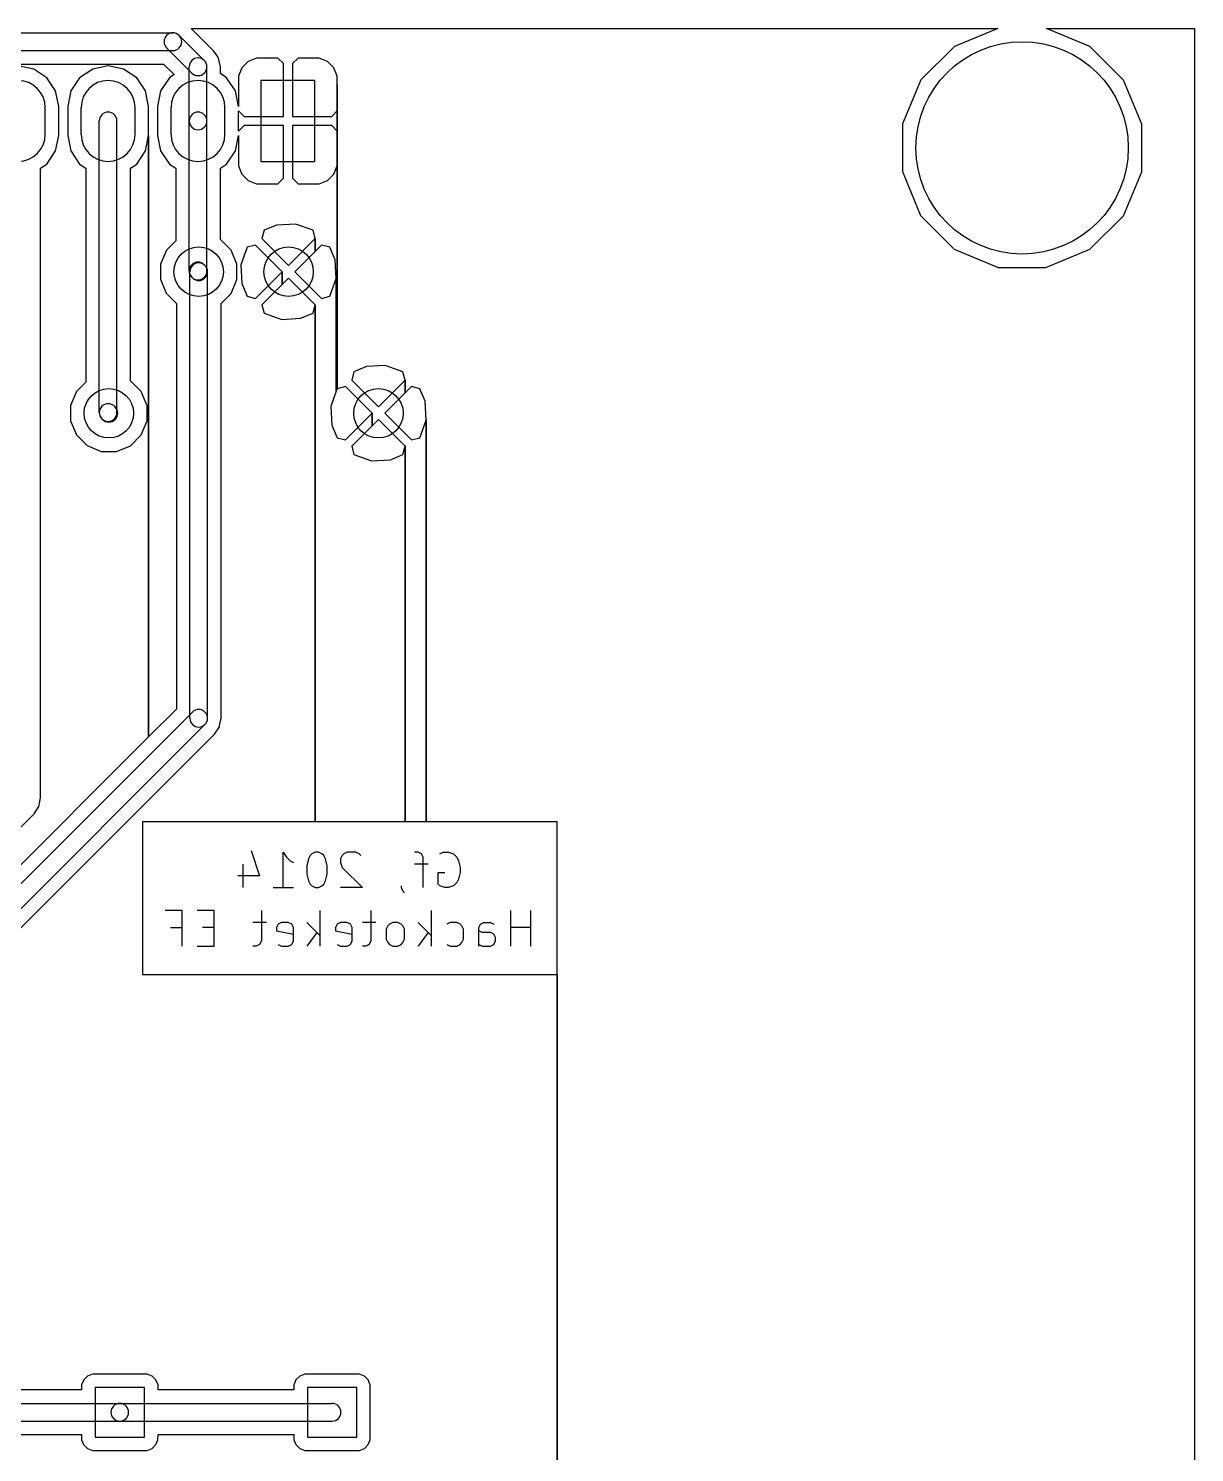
# Model space of a CAD drawing. Extents: x 114.1 to 212.9, y -157.4 to -58.6.
# Drawn here: x 179.92 to 212.87, y -98.87 to -58.63 of the extents above; entities that cross this region are included whole.
import ezdxf

# ---------------------------------------------------------------- set-up
doc = ezdxf.new("R2010")
doc.units = 0
doc.header["$MEASUREMENT"] = 0
doc.layers.add('BLACK', color=250, linetype='CONTINUOUS')

msp = doc.modelspace()

# ---------------------------------------------------------------- linework, layer by layer
at = {"layer": 'BLACK'}
for p, q in [((152, -58.75), (184, -58.75)), ((185.156, -59.2638), (184.519, -58.627)), ((184.519, -58.627), (207.31, -58.627)), ((185.156, -59.2638), (184.519, -58.627)), ((184.519, -58.627), (207.31, -58.627)), ((207.31, -58.627), (206.087, -59.1323)), ((207.31, -58.627), (206.087, -59.1323)), ((209.918, -59.1356), (208.693, -58.627)), ((208.693, -58.627), (212.873, -58.627)), ((209.918, -59.1356), (208.693, -58.627)), ((208.693, -58.627), (212.873, -58.627)), ((212.873, -58.627), (212.873, -157.373)), ((212.873, -58.627), (212.873, -157.373)), ((184.177, -58.8232), (184.887, -59.5332)), ((206.087, -59.1323), (205.136, -60.0825)), ((206.087, -59.1323), (205.136, -60.0825)), ((210.868, -60.0875), (209.918, -59.1356)), ((210.868, -60.0875), (209.918, -59.1356)), ((152, -59.25), (184, -59.25)), ((183.823, -59.1768), (184.533, -59.8868)), ((185.248, -59.4006), (185.156, -59.2638)), ((185.156, -59.2638), (185.156, -59.2638)), ((185.248, -59.4006), (185.156, -59.2638)), ((185.156, -59.2638), (185.156, -59.2638)), ((185.293, -59.4685), (185.248, -59.4006)), ((185.293, -59.4685), (185.248, -59.4006)), ((185.341, -59.71), (185.293, -59.4685)), ((185.293, -59.4685), (185.293, -59.4685)), ((185.341, -59.71), (185.293, -59.4685)), ((185.293, -59.4685), (185.293, -59.4685)), ((186.362, -59.4619), (186.129, -59.5584)), ((186.362, -59.4619), (186.129, -59.5584)), ((186.964, -59.462), (186.362, -59.4619)), ((186.964, -59.462), (186.362, -59.4619)), ((187.123, -59.6207), (186.964, -59.462)), ((187.123, -59.6207), (186.964, -59.462)), ((187.536, -59.462), (187.377, -59.6207)), ((187.536, -59.462), (187.377, -59.6207)), ((188.138, -59.4619), (187.536, -59.462)), ((188.138, -59.4619), (187.536, -59.462)), ((188.371, -59.5584), (188.138, -59.4619)), ((188.371, -59.5584), (188.138, -59.4619)), ((177.712, -59.631), (183.739, -59.631)), ((177.712, -59.631), (183.739, -59.631)), ((180.067, -59.7731), (179.63, -59.6861)), ((180.067, -59.7731), (179.63, -59.6861)), ((180.438, -60.0209), (180.067, -59.7731)), ((180.438, -60.0209), (180.067, -59.7731)), ((181.733, -59.7731), (181.362, -60.0209)), ((181.733, -59.7731), (181.362, -60.0209)), ((182.17, -59.6861), (181.733, -59.7731)), ((182.17, -59.6861), (181.733, -59.7731)), ((182.607, -59.7731), (182.17, -59.6861)), ((182.607, -59.7731), (182.17, -59.6861)), ((182.978, -60.0209), (182.607, -59.7731)), ((182.978, -60.0209), (182.607, -59.7731)), ((183.739, -59.631), (184.038, -59.9301)), ((183.739, -59.631), (184.038, -59.9301)), ((184.038, -59.9301), (183.902, -60.0209)), ((184.038, -59.9301), (183.902, -60.0209)), ((184.46, -61.24), (184.46, -59.71)), ((184.96, -61.24), (184.96, -59.71)), ((185.341, -59.9025), (185.341, -59.71)), ((185.341, -59.9025), (185.341, -59.71)), ((185.518, -60.0209), (185.341, -59.9025)), ((185.518, -60.0209), (185.341, -59.9025)), ((185.95, -59.7368), (185.853, -59.9701)), ((185.95, -59.7368), (185.853, -59.9701)), ((186.129, -59.5584), (185.95, -59.7368)), ((186.129, -59.5584), (185.95, -59.7368)), ((187.123, -61.113), (187.123, -59.6207)), ((187.123, -61.113), (187.123, -59.6207)), ((187.377, -59.6207), (187.377, -61.113)), ((187.377, -59.6207), (187.377, -61.113)), ((188.55, -59.7368), (188.371, -59.5584)), ((188.55, -59.7368), (188.371, -59.5584)), ((188.647, -59.9701), (188.55, -59.7368)), ((188.647, -59.9701), (188.55, -59.7368)), ((180.686, -60.3917), (180.438, -60.0209)), ((180.686, -60.3917), (180.438, -60.0209)), ((181.362, -60.0209), (181.114, -60.3917)), ((181.362, -60.0209), (181.114, -60.3917)), ((183.226, -60.3917), (182.978, -60.0209)), ((183.226, -60.3917), (182.978, -60.0209)), ((183.902, -60.0209), (183.654, -60.3917)), ((183.902, -60.0209), (183.654, -60.3917)), ((185.766, -60.3917), (185.518, -60.0209)), ((185.766, -60.3917), (185.518, -60.0209)), ((185.853, -59.9701), (185.853, -60.2228)), ((185.853, -59.9701), (185.853, -60.2228)), ((185.853, -60.2228), (185.853, -60.829)), ((185.853, -60.2228), (185.853, -60.829)), ((188.012, -60.097), (186.488, -60.097)), ((186.488, -60.097), (186.488, -62.383)), ((188.012, -62.383), (188.012, -60.097)), ((188.647, -60.2228), (188.647, -59.9701)), ((188.647, -60.2228), (188.647, -59.9701)), ((188.647, -62.2572), (188.647, -60.2228)), ((188.647, -60.9542), (188.647, -60.2228)), ((188.647, -60.2228), (188.647, -62.2572)), ((188.647, -62.2572), (188.647, -60.2228)), ((188.647, -60.9542), (188.647, -60.2228)), ((188.647, -60.2228), (188.647, -62.2572)), ((205.136, -60.0825), (204.62, -61.3246)), ((205.136, -60.0825), (204.62, -61.3246)), ((211.381, -61.3305), (210.868, -60.0875)), ((211.381, -61.3305), (210.868, -60.0875)), ((180.773, -60.8291), (180.686, -60.3917)), ((180.773, -60.8291), (180.686, -60.3917)), ((181.114, -60.3917), (181.027, -60.8291)), ((181.114, -60.3917), (181.027, -60.8291)), ((183.313, -60.8291), (183.226, -60.3917)), ((183.313, -60.8291), (183.226, -60.3917)), ((183.654, -60.3917), (183.567, -60.8291)), ((183.654, -60.3917), (183.567, -60.8291)), ((185.853, -60.829), (185.766, -60.3917)), ((185.853, -60.829), (185.766, -60.3917)), ((180.392, -61.621), (180.392, -60.859)), ((180.773, -61.6509), (180.773, -60.8291)), ((180.773, -61.6509), (180.773, -60.8291)), ((181.027, -60.8291), (181.027, -61.6509)), ((181.027, -60.8291), (181.027, -61.6509)), ((181.408, -61.621), (181.408, -60.859)), ((182.932, -61.621), (182.932, -60.859)), ((183.313, -61.6509), (183.313, -60.8291)), ((183.313, -61.6509), (183.313, -60.8291)), ((183.567, -60.8291), (183.567, -61.6509)), ((183.567, -60.8291), (183.567, -61.6509)), ((183.948, -61.621), (183.948, -60.859)), ((185.472, -61.621), (185.472, -60.859)), ((185.853, -61.5257), (185.853, -60.9542)), ((185.853, -60.9542), (186.012, -61.113)), ((185.853, -61.5257), (185.853, -60.9542)), ((185.853, -60.9542), (186.012, -61.113)), ((186.012, -61.113), (187.123, -61.113)), ((186.012, -61.113), (187.123, -61.113)), ((187.377, -61.113), (188.488, -61.113)), ((187.377, -61.113), (188.488, -61.113)), ((188.488, -61.113), (188.647, -60.9542)), ((188.488, -61.113), (188.647, -60.9542)), ((181.92, -69.48), (181.92, -61.24)), ((182.42, -69.48), (182.42, -61.24)), ((184.46, -65.48), (184.46, -61.24)), ((184.96, -65.48), (184.96, -61.24)), ((186.012, -61.367), (185.853, -61.5257)), ((186.012, -61.367), (185.853, -61.5257)), ((187.123, -61.367), (186.012, -61.367)), ((187.123, -61.367), (186.012, -61.367)), ((187.123, -62.8592), (187.123, -61.367)), ((187.123, -62.8592), (187.123, -61.367)), ((188.488, -61.367), (187.377, -61.367)), ((187.377, -61.367), (187.377, -62.8592)), ((188.488, -61.367), (187.377, -61.367)), ((187.377, -61.367), (187.377, -62.8592)), ((188.647, -61.5257), (188.488, -61.367)), ((188.647, -61.5257), (188.488, -61.367)), ((188.647, -62.2572), (188.647, -61.5257)), ((188.647, -62.2572), (188.647, -61.5257)), ((204.62, -61.3246), (204.619, -62.6695)), ((204.62, -61.3246), (204.619, -62.6695)), ((211.38, -62.6754), (211.381, -61.3305)), ((211.38, -62.6754), (211.381, -61.3305)), ((180.686, -62.0883), (180.773, -61.6509)), ((180.686, -62.0883), (180.773, -61.6509)), ((181.027, -61.6509), (181.114, -62.0883)), ((181.027, -61.6509), (181.114, -62.0883)), ((183.226, -62.0883), (183.313, -61.6509)), ((183.226, -62.0883), (183.313, -61.6509)), ((183.313, -78.6446), (183.313, -61.6509)), ((183.313, -61.6509), (183.313, -78.6446)), ((183.313, -78.6446), (183.313, -61.6509)), ((183.313, -61.6509), (183.313, -78.6446)), ((183.567, -61.6509), (183.654, -62.0883)), ((183.567, -61.6509), (183.654, -62.0883)), ((185.766, -62.0883), (185.853, -61.6509)), ((185.766, -62.0883), (185.853, -61.6509)), ((185.853, -61.6509), (185.853, -62.2572)), ((185.853, -61.6509), (185.853, -62.2572)), ((180.438, -62.4591), (180.686, -62.0883)), ((180.438, -62.4591), (180.686, -62.0883)), ((181.114, -62.0883), (181.362, -62.4591)), ((181.114, -62.0883), (181.362, -62.4591)), ((182.978, -62.4591), (183.226, -62.0883)), ((182.978, -62.4591), (183.226, -62.0883)), ((183.654, -62.0883), (183.902, -62.4591)), ((183.654, -62.0883), (183.902, -62.4591)), ((185.518, -62.4591), (185.766, -62.0883)), ((185.518, -62.4591), (185.766, -62.0883)), ((185.853, -62.2572), (185.853, -62.5099)), ((185.853, -62.2572), (185.853, -62.5099)), ((188.647, -68.8053), (188.647, -62.2572)), ((188.647, -62.5099), (188.647, -62.2572)), ((188.647, -62.2572), (188.647, -68.8053)), ((188.647, -68.8053), (188.647, -62.2572)), ((188.647, -62.5099), (188.647, -62.2572)), ((188.647, -62.2572), (188.647, -68.8053)), ((180.261, -62.5775), (180.438, -62.4591)), ((180.261, -62.5775), (180.438, -62.4591)), ((180.261, -80.37), (180.261, -62.5775)), ((180.261, -80.37), (180.261, -62.5775)), ((181.362, -62.4591), (181.539, -62.5775)), ((181.362, -62.4591), (181.539, -62.5775)), ((181.539, -62.5775), (181.539, -68.6246)), ((181.539, -62.5775), (181.539, -68.6246)), ((182.801, -62.5775), (182.978, -62.4591)), ((182.801, -62.5775), (182.978, -62.4591)), ((182.801, -68.5848), (182.801, -62.5775)), ((182.801, -68.5848), (182.801, -62.5775)), ((183.902, -62.4591), (184.079, -62.5775)), ((183.902, -62.4591), (184.079, -62.5775)), ((184.079, -62.5775), (184.079, -64.6246)), ((184.079, -62.5775), (184.079, -64.6246)), ((185.341, -62.5775), (185.518, -62.4591)), ((185.341, -62.5775), (185.518, -62.4591)), ((185.341, -64.5848), (185.341, -62.5775)), ((185.341, -64.5848), (185.341, -62.5775)), ((185.853, -62.5099), (185.95, -62.7432)), ((185.853, -62.5099), (185.95, -62.7432)), ((185.95, -62.7432), (186.129, -62.9216)), ((185.95, -62.7432), (186.129, -62.9216)), ((186.488, -62.383), (188.012, -62.383)), ((188.371, -62.9216), (188.55, -62.7432)), ((188.371, -62.9216), (188.55, -62.7432)), ((188.55, -62.7432), (188.647, -62.5099)), ((188.55, -62.7432), (188.647, -62.5099)), ((204.619, -62.6695), (205.132, -63.9125)), ((204.619, -62.6695), (205.132, -63.9125)), ((210.864, -63.9175), (211.38, -62.6754)), ((210.864, -63.9175), (211.38, -62.6754)), ((186.129, -62.9216), (186.362, -63.0181)), ((186.129, -62.9216), (186.362, -63.0181)), ((186.362, -63.0181), (186.964, -63.018)), ((186.362, -63.0181), (186.964, -63.018)), ((186.964, -63.018), (187.123, -62.8592)), ((186.964, -63.018), (187.123, -62.8592)), ((187.377, -62.8592), (187.536, -63.018)), ((187.377, -62.8592), (187.536, -63.018)), ((187.536, -63.018), (188.138, -63.0181)), ((187.536, -63.018), (188.138, -63.0181)), ((188.138, -63.0181), (188.371, -62.9216)), ((188.138, -63.0181), (188.371, -62.9216)), ((205.132, -63.9125), (206.082, -64.8644)), ((205.132, -63.9125), (206.082, -64.8644)), ((209.913, -64.8677), (210.864, -63.9175)), ((209.913, -64.8677), (210.864, -63.9175)), ((186.577, -64.3302), (186.515, -64.5658)), ((186.577, -64.3302), (186.515, -64.5658)), ((186.933, -64.1829), (186.577, -64.3302)), ((186.933, -64.1829), (186.577, -64.3302)), ((187.463, -64.1541), (186.933, -64.1829)), ((187.463, -64.1541), (186.933, -64.1829)), ((187.963, -64.3302), (187.463, -64.1541)), ((187.963, -64.3302), (187.463, -64.1541)), ((188.025, -64.5658), (187.963, -64.3302)), ((188.025, -64.5658), (187.963, -64.3302)), ((184.079, -64.6246), (183.815, -64.8877)), ((184.079, -64.6246), (183.815, -64.8877)), ((185.342, -64.5854), (185.341, -64.5848)), ((185.342, -64.5854), (185.341, -64.5848)), ((185.646, -64.8893), (185.342, -64.5854)), ((185.646, -64.8893), (185.342, -64.5854)), ((186.336, -64.7454), (186.1, -64.8071)), ((186.336, -64.7454), (186.1, -64.8071)), ((187.09, -65.5), (186.336, -64.7454)), ((187.09, -65.5), (186.336, -64.7454)), ((186.515, -64.5658), (187.27, -65.3204)), ((186.515, -64.5658), (187.27, -65.3204)), ((187.27, -65.3204), (188.025, -64.5658)), ((187.27, -65.3204), (188.025, -64.5658)), ((188.025, -64.925), (188.025, -64.5658)), ((188.025, -64.5658), (188.025, -64.925)), ((188.025, -64.925), (188.025, -64.5658)), ((188.025, -64.5658), (188.025, -64.925)), ((188.204, -64.7454), (188.025, -64.925)), ((188.204, -64.7454), (188.025, -64.925)), ((188.44, -64.8071), (188.204, -64.7454)), ((188.44, -64.8071), (188.204, -64.7454)), ((183.815, -64.8877), (183.651, -65.2843)), ((183.815, -64.8877), (183.651, -65.2843)), ((185.81, -65.2862), (185.646, -64.8893)), ((185.81, -65.2862), (185.646, -64.8893)), ((186.1, -64.8071), (185.924, -65.3075)), ((186.1, -64.8071), (185.924, -65.3075)), ((188.025, -64.925), (187.45, -65.5)), ((188.025, -64.925), (187.45, -65.5)), ((188.587, -65.1628), (188.44, -64.8071)), ((188.587, -65.1628), (188.44, -64.8071)), ((188.616, -65.6925), (188.587, -65.1628)), ((188.616, -65.6925), (188.587, -65.1628)), ((206.082, -64.8644), (207.325, -65.3802)), ((206.082, -64.8644), (207.325, -65.3802)), ((208.67, -65.3813), (209.913, -64.8677)), ((208.67, -65.3813), (209.913, -64.8677)), ((183.651, -65.2843), (183.65, -65.7138)), ((183.651, -65.2843), (183.65, -65.7138)), ((184.48, -78.12), (184.48, -65.5)), ((184.887, -65.3032), (184.907, -65.3232)), ((184.98, -78.12), (184.98, -65.5)), ((185.809, -65.7157), (185.81, -65.2862)), ((185.809, -65.7157), (185.81, -65.2862)), ((185.924, -65.3075), (185.953, -65.8372)), ((185.924, -65.3075), (185.953, -65.8372)), ((186.336, -66.2546), (187.09, -65.5)), ((186.336, -66.2546), (187.09, -65.5)), ((187.09, -65.8592), (187.09, -65.5)), ((187.09, -65.5), (187.09, -65.8592)), ((187.09, -65.8592), (187.09, -65.5)), ((187.09, -65.5), (187.09, -65.8592)), ((187.45, -65.5), (188.204, -66.2546)), ((187.45, -65.5), (188.204, -66.2546)), ((207.325, -65.3802), (208.67, -65.3813)), ((207.325, -65.3802), (208.67, -65.3813)), ((183.65, -65.7138), (183.814, -66.1107)), ((183.65, -65.7138), (183.814, -66.1107)), ((184.533, -65.6568), (184.553, -65.6768)), ((185.645, -66.1123), (185.809, -65.7157)), ((185.645, -66.1123), (185.809, -65.7157)), ((185.953, -65.8372), (186.1, -66.1929)), ((185.953, -65.8372), (186.1, -66.1929)), ((187.09, -65.8592), (186.515, -66.4342)), ((187.09, -65.8592), (186.515, -66.4342)), ((187.27, -65.6796), (187.09, -65.8592)), ((187.27, -65.6796), (187.09, -65.8592)), ((188.025, -66.4342), (187.27, -65.6796)), ((188.025, -66.4342), (187.27, -65.6796)), ((188.44, -66.1929), (188.616, -65.6925)), ((188.44, -66.1929), (188.616, -65.6925)), ((188.616, -68.876), (188.616, -65.6925)), ((188.616, -65.6925), (188.616, -68.876)), ((188.616, -68.876), (188.616, -65.6925)), ((188.616, -65.6925), (188.616, -68.876)), ((183.814, -66.1107), (184.099, -66.3959)), ((183.814, -66.1107), (184.099, -66.3959)), ((185.361, -66.3954), (185.645, -66.1123)), ((185.361, -66.3954), (185.645, -66.1123)), ((185.361, -78.12), (185.361, -66.3954)), ((185.361, -78.12), (185.361, -66.3954)), ((186.1, -66.1929), (186.336, -66.2546)), ((186.1, -66.1929), (186.336, -66.2546)), ((188.204, -66.2546), (188.44, -66.1929)), ((188.204, -66.2546), (188.44, -66.1929)), ((184.099, -66.3959), (184.099, -77.8586)), ((184.099, -66.3959), (184.099, -77.8586)), ((186.515, -66.4342), (186.577, -66.6698)), ((186.515, -66.4342), (186.577, -66.6698)), ((186.577, -66.6698), (187.077, -66.8459)), ((186.577, -66.6698), (187.077, -66.8459)), ((187.607, -66.8171), (187.963, -66.6698)), ((187.607, -66.8171), (187.963, -66.6698)), ((187.963, -66.6698), (188.025, -66.4342)), ((187.963, -66.6698), (188.025, -66.4342)), ((188.025, -81.044), (188.025, -66.4342)), ((188.025, -66.4342), (188.025, -81.044)), ((188.025, -81.044), (188.025, -66.4342)), ((188.025, -66.4342), (188.025, -81.044)), ((187.077, -66.8459), (187.607, -66.8171)), ((187.077, -66.8459), (187.607, -66.8171)), ((189.117, -68.3302), (189.055, -68.5658)), ((189.117, -68.3302), (189.055, -68.5658)), ((189.473, -68.1829), (189.117, -68.3302)), ((189.473, -68.1829), (189.117, -68.3302)), ((190.003, -68.1541), (189.473, -68.1829)), ((190.003, -68.1541), (189.473, -68.1829)), ((190.503, -68.3302), (190.003, -68.1541)), ((190.503, -68.3302), (190.003, -68.1541)), ((190.565, -68.5658), (190.503, -68.3302)), ((190.565, -68.5658), (190.503, -68.3302)), ((181.539, -68.6246), (181.275, -68.8877)), ((181.539, -68.6246), (181.275, -68.8877)), ((182.802, -68.5854), (182.801, -68.5848)), ((182.802, -68.5854), (182.801, -68.5848)), ((183.106, -68.8893), (182.802, -68.5854)), ((183.106, -68.8893), (182.802, -68.5854)), ((188.64, -68.8071), (188.616, -68.876)), ((188.64, -68.8071), (188.616, -68.876)), ((188.647, -68.8053), (188.64, -68.8071)), ((188.647, -68.8053), (188.64, -68.8071)), ((188.876, -68.7454), (188.647, -68.8053)), ((188.876, -68.7454), (188.647, -68.8053)), ((189.63, -69.5), (188.876, -68.7454)), ((189.63, -69.5), (188.876, -68.7454)), ((189.055, -68.5658), (189.81, -69.3204)), ((189.055, -68.5658), (189.81, -69.3204)), ((189.81, -69.3204), (190.565, -68.5658)), ((189.81, -69.3204), (190.565, -68.5658)), ((190.565, -68.925), (190.565, -68.5658)), ((190.565, -68.5658), (190.565, -68.925)), ((190.565, -68.925), (190.565, -68.5658)), ((190.565, -68.5658), (190.565, -68.925)), ((190.744, -68.7454), (190.565, -68.925)), ((190.744, -68.7454), (190.565, -68.925)), ((190.98, -68.8071), (190.744, -68.7454)), ((190.98, -68.8071), (190.744, -68.7454)), ((191.127, -69.1628), (190.98, -68.8071)), ((191.127, -69.1628), (190.98, -68.8071)), ((181.275, -68.8877), (181.111, -69.2843)), ((181.275, -68.8877), (181.111, -69.2843)), ((183.27, -69.2862), (183.106, -68.8893)), ((183.27, -69.2862), (183.106, -68.8893)), ((188.616, -68.876), (188.464, -69.3075)), ((188.616, -68.876), (188.464, -69.3075)), ((190.565, -68.925), (189.99, -69.5)), ((190.565, -68.925), (189.99, -69.5)), ((191.156, -69.6925), (191.127, -69.1628)), ((191.156, -69.6925), (191.127, -69.1628)), ((181.111, -69.2843), (181.11, -69.7138)), ((181.111, -69.2843), (181.11, -69.7138)), ((182.347, -69.3032), (182.367, -69.3232)), ((183.269, -69.7157), (183.27, -69.2862)), ((183.269, -69.7157), (183.27, -69.2862)), ((188.464, -69.3075), (188.493, -69.8372)), ((188.464, -69.3075), (188.493, -69.8372)), ((188.876, -70.2546), (189.63, -69.5)), ((188.876, -70.2546), (189.63, -69.5)), ((189.63, -69.8592), (189.63, -69.5)), ((189.63, -69.5), (189.63, -69.8592)), ((189.63, -69.8592), (189.63, -69.5)), ((189.63, -69.5), (189.63, -69.8592)), ((189.99, -69.5), (190.744, -70.2546)), ((189.99, -69.5), (190.744, -70.2546)), ((181.11, -69.7138), (181.274, -70.1107)), ((181.11, -69.7138), (181.274, -70.1107)), ((181.993, -69.6568), (182.013, -69.6768)), ((183.105, -70.1123), (183.269, -69.7157)), ((183.105, -70.1123), (183.269, -69.7157)), ((188.493, -69.8372), (188.64, -70.1929)), ((188.493, -69.8372), (188.64, -70.1929)), ((189.63, -69.8592), (189.055, -70.4342)), ((189.63, -69.8592), (189.055, -70.4342)), ((189.81, -69.6796), (189.63, -69.8592)), ((189.81, -69.6796), (189.63, -69.8592)), ((190.565, -70.4342), (189.81, -69.6796)), ((190.565, -70.4342), (189.81, -69.6796)), ((190.98, -70.1929), (191.156, -69.6925)), ((190.98, -70.1929), (191.156, -69.6925)), ((191.156, -81.044), (191.156, -69.6925)), ((191.156, -69.6925), (191.156, -81.044)), ((191.156, -81.044), (191.156, -69.6925)), ((191.156, -69.6925), (191.156, -81.044)), ((181.274, -70.1107), (181.578, -70.4146)), ((181.274, -70.1107), (181.578, -70.4146)), ((181.578, -70.4146), (181.974, -70.5793)), ((181.578, -70.4146), (181.974, -70.5793)), ((182.404, -70.5797), (182.801, -70.4157)), ((182.404, -70.5797), (182.801, -70.4157)), ((182.801, -70.4157), (183.105, -70.1123)), ((182.801, -70.4157), (183.105, -70.1123)), ((188.64, -70.1929), (188.876, -70.2546)), ((188.64, -70.1929), (188.876, -70.2546)), ((190.744, -70.2546), (190.98, -70.1929)), ((190.744, -70.2546), (190.98, -70.1929)), ((181.974, -70.5793), (182.404, -70.5797)), ((181.974, -70.5793), (182.404, -70.5797)), ((189.055, -70.4342), (189.117, -70.6698)), ((189.055, -70.4342), (189.117, -70.6698)), ((189.117, -70.6698), (189.617, -70.8459)), ((189.117, -70.6698), (189.617, -70.8459)), ((189.617, -70.8459), (190.147, -70.8171)), ((189.617, -70.8459), (190.147, -70.8171)), ((190.147, -70.8171), (190.503, -70.6698)), ((190.147, -70.8171), (190.503, -70.6698)), ((190.503, -70.6698), (190.565, -70.4342)), ((190.503, -70.6698), (190.565, -70.4342)), ((190.565, -81.044), (190.565, -70.4342)), ((190.565, -70.4342), (190.565, -81.044)), ((190.565, -81.044), (190.565, -70.4342)), ((190.565, -70.4342), (190.565, -81.044)), ((184.553, -77.9432), (177.673, -84.8232)), ((184.099, -77.8586), (183.313, -78.6446)), ((184.099, -77.8586), (183.313, -78.6446)), ((184.907, -78.2968), (178.027, -85.1768)), ((185.176, -78.5662), (185.313, -78.3615)), ((185.176, -78.5662), (185.313, -78.3615)), ((185.313, -78.3615), (185.321, -78.3214)), ((185.313, -78.3615), (185.321, -78.3214)), ((185.313, -78.3615), (185.313, -78.3615)), ((185.313, -78.3615), (185.313, -78.3615)), ((185.321, -78.3214), (185.361, -78.12)), ((185.321, -78.3214), (185.361, -78.12)), ((185.361, -78.12), (185.361, -78.12)), ((185.361, -78.12), (185.361, -78.12)), ((183.313, -78.6446), (178.094, -83.8637)), ((183.313, -78.6446), (178.094, -83.8637)), ((178.986, -84.7563), (185.176, -78.5662)), ((178.986, -84.7563), (185.176, -78.5662)), ((185.176, -78.5662), (185.176, -78.5662)), ((185.176, -78.5662), (185.176, -78.5662)), ((180.221, -80.5714), (180.261, -80.37)), ((180.221, -80.5714), (180.261, -80.37)), ((180.261, -80.37), (180.261, -80.37)), ((180.261, -80.37), (180.261, -80.37)), ((176.631, -84.2614), (180.076, -80.8162)), ((176.631, -84.2614), (180.076, -80.8162)), ((180.076, -80.8162), (180.213, -80.6115)), ((180.076, -80.8162), (180.213, -80.6115)), ((180.076, -80.8162), (180.076, -80.8162)), ((180.076, -80.8162), (180.076, -80.8162)), ((180.213, -80.6115), (180.221, -80.5714)), ((180.213, -80.6115), (180.221, -80.5714)), ((180.213, -80.6115), (180.213, -80.6115)), ((180.213, -80.6115), (180.213, -80.6115)), ((188.025, -81.044), (183.137, -81.044)), ((183.137, -81.044), (183.137, -85.356)), ((188.025, -81.044), (183.137, -81.044)), ((183.137, -81.044), (183.137, -85.356)), ((190.565, -81.044), (188.025, -81.044)), ((190.565, -81.044), (188.025, -81.044)), ((191.156, -81.044), (190.565, -81.044)), ((191.156, -81.044), (190.565, -81.044)), ((194.863, -81.044), (191.156, -81.044)), ((194.863, -81.044), (191.156, -81.044)), ((194.863, -85.356), (194.863, -81.044)), ((194.863, -85.356), (194.863, -81.044)), ((186.214, -81.8571), (186.452, -82.5714)), ((187.119, -82.9048), (187.119, -81.9048)), ((187.119, -81.9048), (187.214, -82.0476)), ((187.214, -82.0476), (187.31, -82.1429)), ((187.881, -82), (187.833, -82.0952)), ((187.929, -81.9524), (187.881, -82)), ((188.024, -81.9048), (187.929, -81.9524)), ((188.119, -81.9048), (188.024, -81.9048)), ((188.214, -81.9524), (188.119, -81.9048)), ((188.262, -82), (188.214, -81.9524)), ((188.31, -82.0952), (188.262, -82)), ((188.786, -82), (188.738, -82.0952)), ((188.833, -81.9524), (188.786, -82)), ((188.929, -81.9048), (188.833, -81.9524)), ((189.167, -81.9048), (188.929, -81.9048)), ((189.262, -81.9524), (189.167, -81.9048)), ((189.31, -82), (189.262, -81.9524)), ((190.929, -81.9048), (190.833, -81.9048)), ((191.024, -81.9524), (190.929, -81.9048)), ((191.071, -82.0476), (191.024, -81.9524)), ((191.071, -82.9048), (191.071, -82.0476)), ((191.548, -81.9524), (191.643, -81.9048)), ((191.643, -81.9048), (191.786, -81.9048)), ((191.786, -81.9048), (191.929, -81.9524)), ((191.929, -81.9524), (192.024, -82.0476)), ((192.024, -82.0476), (192.071, -82.1429)), ((185.976, -82.2381), (185.976, -82.9048)), ((187.31, -82.1429), (187.405, -82.1905)), ((187.833, -82.0952), (187.786, -82.2857)), ((187.786, -82.2857), (187.786, -82.5238)), ((188.357, -82.2857), (188.31, -82.0952)), ((188.357, -82.5238), (188.357, -82.2857)), ((188.738, -82.0952), (188.738, -82.1905)), ((188.738, -82.1905), (188.786, -82.3333)), ((188.786, -82.3333), (189.357, -82.9048)), ((191.214, -82.2381), (190.833, -82.2381)), ((191.5, -82.8095), (191.5, -82.4762)), ((191.5, -82.4762), (191.69, -82.4762)), ((192.071, -82.1429), (192.119, -82.3333)), ((192.119, -82.4762), (192.071, -82.6667)), ((192.119, -82.3333), (192.119, -82.4762)), ((186.452, -82.5714), (185.833, -82.5714)), ((187.786, -82.5238), (187.833, -82.7143)), ((187.833, -82.7143), (187.881, -82.8095)), ((187.881, -82.8095), (187.929, -82.8571)), ((187.929, -82.8571), (188.024, -82.9048)), ((188.119, -82.9048), (188.214, -82.8571)), ((188.214, -82.8571), (188.262, -82.8095)), ((188.262, -82.8095), (188.31, -82.7143)), ((188.31, -82.7143), (188.357, -82.5238)), ((190.452, -82.8571), (190.452, -82.9048)), ((191.548, -82.8571), (191.5, -82.8095)), ((191.69, -82.9048), (191.548, -82.8571)), ((191.929, -82.8571), (191.786, -82.9048)), ((192.024, -82.7619), (191.929, -82.8571)), ((192.071, -82.6667), (192.024, -82.7619)), ((186.833, -82.9048), (187.405, -82.9048)), ((188.024, -82.9048), (188.119, -82.9048)), ((189.357, -82.9048), (188.738, -82.9048)), ((190.452, -82.9048), (190.5, -83)), ((190.5, -83), (190.548, -83.0476)), ((191.786, -82.9048), (191.69, -82.9048)), ((184.262, -83.5548), (183.786, -83.5548)), ((184.262, -84.5548), (184.262, -83.5548)), ((185.167, -83.5548), (184.69, -83.5548)), ((185.167, -84.5548), (185.167, -83.5548)), ((186.5, -83.5548), (186.5, -84.4119)), ((188.167, -84.5548), (188.167, -83.5548)), ((189.595, -83.5548), (189.595, -84.4119)), ((191.31, -84.5548), (191.31, -83.5548)), ((193.548, -84.5548), (193.548, -83.5548)), ((194.119, -84.5548), (194.119, -83.5548)), ((183.929, -84.031), (184.262, -84.031)), ((185.167, -84.031), (184.833, -84.031)), ((186.643, -83.8881), (186.262, -83.8881)), ((186.976, -83.9357), (186.929, -84.031)), ((186.929, -84.031), (186.929, -84.1262)), ((187.071, -83.8881), (186.976, -83.9357)), ((187.262, -83.8881), (187.071, -83.8881)), ((187.357, -83.9357), (187.262, -83.8881)), ((187.405, -84.031), (187.357, -83.9357)), ((187.405, -84.4119), (187.405, -84.031)), ((187.786, -83.8881), (188.167, -84.269)), ((188.643, -83.9357), (188.595, -84.031)), ((188.595, -84.031), (188.595, -84.1262)), ((188.738, -83.8881), (188.643, -83.9357)), ((188.929, -83.8881), (188.738, -83.8881)), ((189.024, -83.9357), (188.929, -83.8881)), ((189.071, -84.031), (189.024, -83.9357)), ((189.071, -84.4119), (189.071, -84.031)), ((189.738, -83.8881), (189.357, -83.8881)), ((190.071, -83.9833), (190.024, -84.0786)), ((190.024, -84.0786), (190.024, -84.3643)), ((190.119, -83.9357), (190.071, -83.9833)), ((190.214, -83.8881), (190.119, -83.9357)), ((190.357, -83.8881), (190.214, -83.8881)), ((190.452, -83.9357), (190.357, -83.8881)), ((190.5, -83.9833), (190.452, -83.9357)), ((190.548, -84.0786), (190.5, -83.9833)), ((190.548, -84.3643), (190.548, -84.0786)), ((190.929, -83.8881), (191.31, -84.269)), ((191.833, -83.8881), (191.738, -83.9357)), ((192.024, -83.8881), (191.833, -83.8881)), ((192.119, -83.9357), (192.024, -83.8881)), ((192.167, -83.9833), (192.119, -83.9357)), ((192.214, -84.0786), (192.167, -83.9833)), ((192.214, -84.3643), (192.214, -84.0786)), ((192.643, -84.031), (192.69, -83.9357)), ((192.643, -84.5548), (192.643, -84.031)), ((192.69, -83.9357), (192.786, -83.8881)), ((192.786, -83.8881), (192.976, -83.8881)), ((192.976, -83.8881), (193.071, -83.9357)), ((194.119, -84.031), (193.548, -84.031)), ((186.5, -84.4119), (186.452, -84.5071)), ((186.929, -84.1262), (187.405, -84.2214)), ((187.357, -84.5071), (187.405, -84.4119)), ((188.071, -84.1738), (187.786, -84.5548)), ((188.595, -84.1262), (189.071, -84.2214)), ((189.024, -84.5071), (189.071, -84.4119)), ((189.595, -84.4119), (189.548, -84.5071)), ((190.024, -84.3643), (190.071, -84.4595)), ((190.071, -84.4595), (190.119, -84.5071)), ((190.452, -84.5071), (190.5, -84.4595)), ((190.5, -84.4595), (190.548, -84.3643)), ((191.214, -84.1738), (190.929, -84.5548)), ((192.119, -84.5071), (192.167, -84.4595)), ((192.167, -84.4595), (192.214, -84.3643)), ((192.738, -84.1738), (192.643, -84.1262)), ((192.976, -84.1738), (192.738, -84.1738)), ((193.071, -84.2214), (192.976, -84.1738)), ((193.119, -84.3167), (193.071, -84.2214)), ((193.071, -84.5071), (193.119, -84.4119)), ((193.119, -84.4119), (193.119, -84.3167)), ((184.69, -84.5548), (185.167, -84.5548)), ((186.357, -84.5548), (186.262, -84.5548)), ((186.452, -84.5071), (186.357, -84.5548)), ((186.976, -84.5071), (187.071, -84.5548)), ((187.071, -84.5548), (187.262, -84.5548)), ((187.262, -84.5548), (187.357, -84.5071)), ((188.643, -84.5071), (188.738, -84.5548)), ((188.738, -84.5548), (188.929, -84.5548)), ((188.929, -84.5548), (189.024, -84.5071)), ((189.452, -84.5548), (189.357, -84.5548)), ((189.548, -84.5071), (189.452, -84.5548)), ((190.119, -84.5071), (190.214, -84.5548)), ((190.214, -84.5548), (190.357, -84.5548)), ((190.357, -84.5548), (190.452, -84.5071)), ((191.738, -84.5071), (191.833, -84.5548)), ((191.833, -84.5548), (192.024, -84.5548)), ((192.024, -84.5548), (192.119, -84.5071)), ((192.643, -84.5071), (192.738, -84.5548)), ((192.738, -84.5548), (192.976, -84.5548)), ((192.976, -84.5548), (193.071, -84.5071)), ((183.137, -85.356), (194.863, -85.356)), ((183.137, -85.356), (194.863, -85.356)), ((194.863, -122.559), (194.863, -85.356)), ((194.863, -85.356), (194.863, -122.559)), ((194.863, -122.559), (194.863, -85.356)), ((194.863, -85.356), (194.863, -122.559)), ((181.421, -96.9554), (181.42, -97.099)), ((181.421, -96.9554), (181.42, -97.099)), ((181.479, -96.8154), (181.421, -96.9554)), ((181.479, -96.8154), (181.421, -96.9554)), ((181.586, -96.7083), (181.479, -96.8154)), ((181.586, -96.7083), (181.479, -96.8154)), ((181.726, -96.6504), (181.586, -96.7083)), ((181.726, -96.6504), (181.586, -96.7083)), ((183.123, -96.6504), (181.726, -96.6504)), ((183.123, -96.6504), (181.726, -96.6504)), ((183.275, -96.6506), (183.123, -96.6504)), ((183.275, -96.6506), (183.123, -96.6504)), ((183.415, -96.7087), (183.275, -96.6506)), ((183.415, -96.7087), (183.275, -96.6506)), ((183.522, -96.816), (183.415, -96.7087)), ((183.522, -96.816), (183.415, -96.7087)), ((183.58, -96.956), (183.522, -96.816)), ((183.58, -96.956), (183.522, -96.816)), ((183.58, -97.099), (183.58, -96.956)), ((183.58, -97.099), (183.58, -96.956)), ((187.421, -96.9554), (187.42, -97.099)), ((187.421, -96.9554), (187.42, -97.099)), ((187.479, -96.8154), (187.421, -96.9554)), ((187.479, -96.8154), (187.421, -96.9554)), ((187.586, -96.7083), (187.479, -96.8154)), ((187.586, -96.7083), (187.479, -96.8154)), ((187.726, -96.6504), (187.586, -96.7083)), ((187.726, -96.6504), (187.586, -96.7083)), ((189.123, -96.6504), (187.726, -96.6504)), ((189.123, -96.6504), (187.726, -96.6504)), ((189.275, -96.6506), (189.123, -96.6504)), ((189.275, -96.6506), (189.123, -96.6504)), ((189.415, -96.7087), (189.275, -96.6506)), ((189.415, -96.7087), (189.275, -96.6506)), ((189.522, -96.816), (189.415, -96.7087)), ((189.522, -96.816), (189.415, -96.7087)), ((189.58, -96.956), (189.522, -96.816)), ((189.58, -96.956), (189.522, -96.816)), ((189.58, -98.353), (189.58, -96.956)), ((189.58, -98.353), (189.58, -96.956)), ((181.42, -97.099), (177.895, -97.099)), ((181.42, -97.099), (177.895, -97.099)), ((183.198, -97.0315), (181.802, -97.0315)), ((181.802, -97.0315), (181.802, -98.4285)), ((183.198, -98.4285), (183.198, -97.0315)), ((187.42, -97.099), (183.58, -97.099)), ((187.42, -97.099), (183.58, -97.099)), ((189.198, -97.0315), (187.802, -97.0315)), ((187.802, -97.0315), (187.802, -98.4285)), ((189.198, -98.4285), (189.198, -97.0315)), ((177, -97.48), (182.5, -97.48)), ((182.5, -97.48), (188.5, -97.48)), ((177, -97.98), (182.5, -97.98)), ((182.5, -97.98), (188.5, -97.98)), ((177.896, -98.361), (181.42, -98.361)), ((177.896, -98.361), (181.42, -98.361)), ((181.42, -98.361), (181.42, -98.504)), ((181.42, -98.361), (181.42, -98.504)), ((181.42, -98.504), (181.478, -98.644)), ((181.42, -98.504), (181.478, -98.644)), ((181.802, -98.4285), (183.198, -98.4285)), ((183.521, -98.6446), (183.579, -98.5046)), ((183.521, -98.6446), (183.579, -98.5046)), ((183.579, -98.5046), (183.58, -98.361)), ((183.579, -98.5046), (183.58, -98.361)), ((183.58, -98.361), (187.42, -98.361)), ((183.58, -98.361), (187.42, -98.361)), ((187.42, -98.361), (187.42, -98.504)), ((187.42, -98.361), (187.42, -98.504)), ((187.42, -98.504), (187.478, -98.644)), ((187.42, -98.504), (187.478, -98.644)), ((187.802, -98.4285), (189.198, -98.4285)), ((189.521, -98.6446), (189.579, -98.5046)), ((189.521, -98.6446), (189.579, -98.5046)), ((189.579, -98.5046), (189.58, -98.353)), ((189.579, -98.5046), (189.58, -98.353)), ((181.478, -98.644), (181.585, -98.7513)), ((181.478, -98.644), (181.585, -98.7513)), ((181.585, -98.7513), (181.725, -98.8094)), ((181.585, -98.7513), (181.725, -98.8094)), ((181.725, -98.8094), (181.877, -98.8096)), ((181.725, -98.8094), (181.877, -98.8096)), ((181.877, -98.8096), (183.274, -98.8096)), ((181.877, -98.8096), (183.274, -98.8096)), ((183.274, -98.8096), (183.414, -98.7517)), ((183.274, -98.8096), (183.414, -98.7517)), ((183.414, -98.7517), (183.521, -98.6446)), ((183.414, -98.7517), (183.521, -98.6446)), ((187.478, -98.644), (187.585, -98.7513)), ((187.478, -98.644), (187.585, -98.7513)), ((187.585, -98.7513), (187.725, -98.8094)), ((187.585, -98.7513), (187.725, -98.8094)), ((187.725, -98.8094), (187.877, -98.8096)), ((187.725, -98.8094), (187.877, -98.8096)), ((187.877, -98.8096), (189.274, -98.8096)), ((187.877, -98.8096), (189.274, -98.8096)), ((189.274, -98.8096), (189.414, -98.7517)), ((189.274, -98.8096), (189.414, -98.7517)), ((189.414, -98.7517), (189.521, -98.6446)), ((189.414, -98.7517), (189.521, -98.6446))]:
    msp.add_line(p, q, dxfattribs=at)
for centre, radius in [((208, -62), 2.9997), ((184.73, -65.5), 0.6985), ((187.27, -65.5), 0.6985), ((182.19, -69.5), 0.6985), ((189.81, -69.5), 0.6985)]:
    msp.add_circle(centre, radius, dxfattribs=at)
for centre, radius, start, end in [((184, -59), 0.25, 45, 225), ((184, -59), 0.25, 270, 450), ((184.71, -59.71), 0.25, 360, 540), ((184.71, -59.71), 0.25, 225, 405), ((179.63, -60.859), 0.762, 360, 540), ((182.17, -60.859), 0.762, 360, 540), ((184.71, -60.859), 0.762, 360, 540), ((182.17, -61.24), 0.25, 360, 540), ((184.71, -61.24), 0.25, 360, 540), ((184.71, -61.24), 0.25, 180, 360), ((179.63, -61.621), 0.762, 180, 360), ((182.17, -61.621), 0.762, 180, 360), ((184.71, -61.621), 0.762, 180, 360), ((184.71, -65.48), 0.25, 45, 225), ((184.71, -65.48), 0.25, 180, 360), ((184.73, -65.5), 0.25, 360, 540), ((184.73, -65.5), 0.25, 225, 405), ((182.17, -69.48), 0.25, 45, 225), ((182.17, -69.48), 0.25, 180, 360), ((182.19, -69.5), 0.25, 225, 405), ((184.73, -78.12), 0.25, -45, 135), ((184.73, -78.12), 0.25, 180, 360), ((182.5, -97.73), 0.25, 90, 270), ((182.5, -97.73), 0.25, 270, 450), ((188.5, -97.73), 0.25, 270, 450)]:
    msp.add_arc(centre, radius, start, end, dxfattribs=at)

doc.saveas('drawing.dxf')
